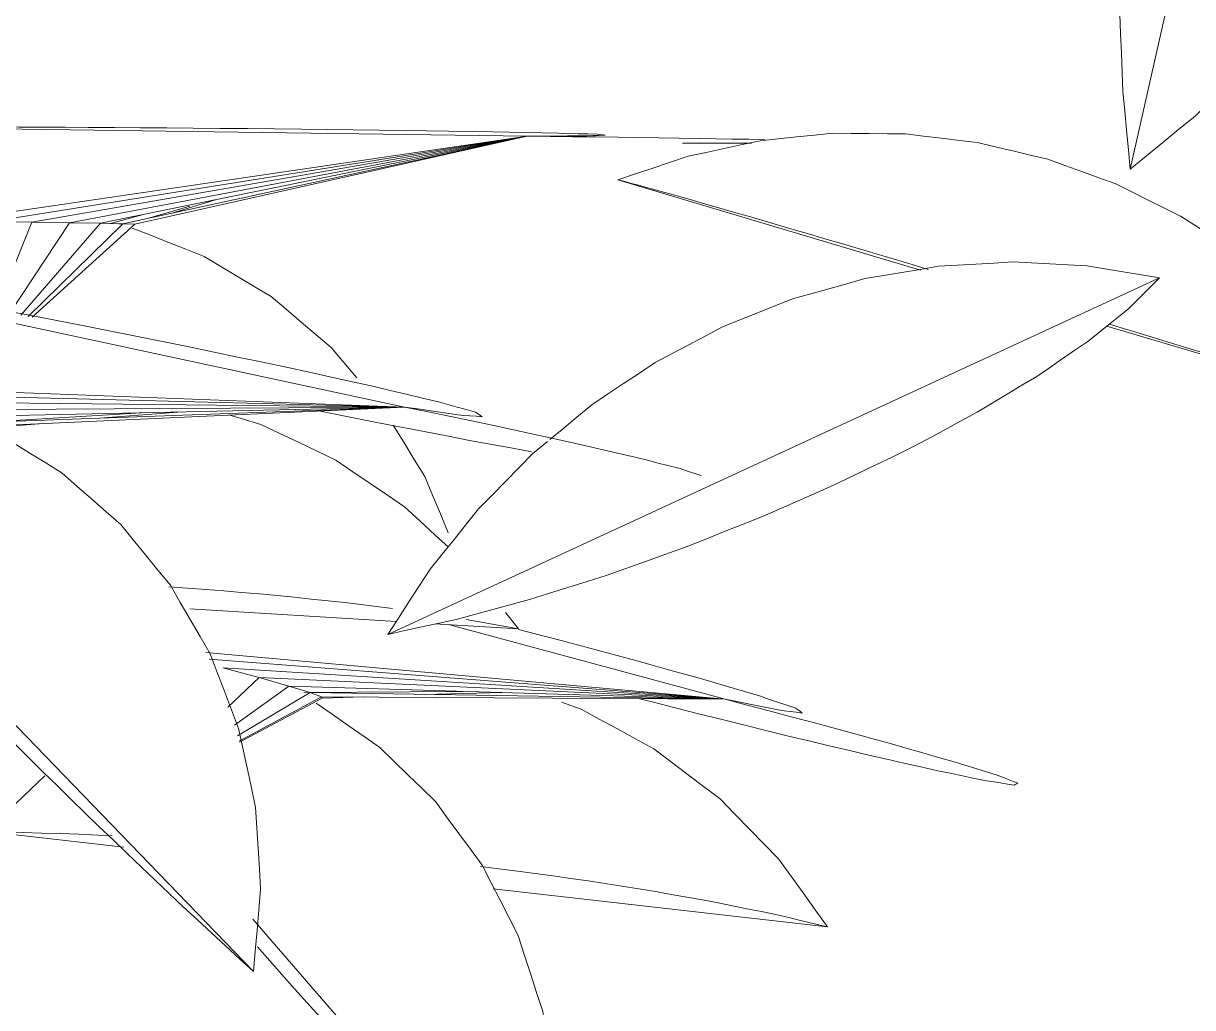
# Model space of a CAD drawing. Header units: metres. Extents: x 13.9 to 26.7, y -0.2 to 3.2.
# Drawn here: x 17.1461 to 17.2058, y 2.5053 to 2.5556 of the extents above; entities that cross this region are included whole.
import ezdxf

# ---------------------------------------------------------------- set-up
doc = ezdxf.new("R2010")
doc.units = ezdxf.units.M
doc.layers.add('Importações nas famílias', color=10, linetype='Continuous', lineweight=5)
doc.layers.add('Vegetação', color=7, linetype='Continuous', lineweight=5)

# ---------------------------------------------------------------- blocks, each defined once
blk = doc.blocks.new('Planta_pergolado_12200 - plantas pergolado_skp_Component_12-V1670-Corte 1')
at = {"layer": 'Importações nas famílias'}
blk.add_line((17.032719, 2.549735), (17.041352, 2.587823), dxfattribs=at)
at = {"layer": 'Importações nas famílias', "flags": 128}
for points in [[(17.039697, 2.586102), (17.040111, 2.586532), (17.040525, 2.586963), (17.040939, 2.587393), (17.041352, 2.587823)], [(17.041352, 2.587823), (17.041907, 2.587281), (17.042462, 2.58674), (17.043016, 2.586198), (17.043571, 2.585656)], [(17.038169, 2.584015), (17.038551, 2.584537), (17.038933, 2.585059), (17.039315, 2.58558), (17.039697, 2.586102)], [(17.043571, 2.585656), (17.044001, 2.585007), (17.044432, 2.584358), (17.044862, 2.583708), (17.045292, 2.583059)], [(17.036786, 2.581586), (17.037132, 2.582193), (17.037478, 2.5828), (17.037824, 2.583408), (17.038169, 2.584015)], [(17.045292, 2.583059), (17.045588, 2.582318), (17.045884, 2.581576), (17.046179, 2.580835), (17.046475, 2.580093)], [(17.035562, 2.57884), (17.035868, 2.579526), (17.036174, 2.580213), (17.03648, 2.580899), (17.036786, 2.581586)], [(17.046475, 2.580093), (17.046629, 2.579277), (17.046783, 2.578461), (17.046938, 2.577645), (17.047092, 2.576829)], [(17.034512, 2.575809), (17.034774, 2.576567), (17.035037, 2.577325), (17.0353, 2.578082), (17.035562, 2.57884)], [(17.047092, 2.576829), (17.047101, 2.575957), (17.04711, 2.575085), (17.04712, 2.574213), (17.047129, 2.573341)], [(17.033646, 2.572527), (17.033862, 2.573348), (17.034079, 2.574168), (17.034295, 2.574989), (17.034512, 2.575809)], [(17.047129, 2.573341), (17.046993, 2.572434), (17.046857, 2.571527), (17.04672, 2.57062), (17.046584, 2.569713)], [(17.032975, 2.56903), (17.033143, 2.569904), (17.03331, 2.570778), (17.033478, 2.571653), (17.033646, 2.572527)], [(17.046584, 2.569713), (17.046306, 2.568792), (17.046028, 2.567871), (17.04575, 2.56695), (17.045471, 2.56603)], [(17.032506, 2.565356), (17.032623, 2.566274), (17.03274, 2.567193), (17.032858, 2.568111), (17.032975, 2.56903)], [(17.045471, 2.56603), (17.045058, 2.565116), (17.044644, 2.564203), (17.04423, 2.56329), (17.043816, 2.562377)], [(17.032244, 2.561547), (17.032309, 2.562499), (17.032375, 2.563451), (17.03244, 2.564404), (17.032506, 2.565356)], [(17.043816, 2.562377), (17.043277, 2.561493), (17.042737, 2.560608), (17.042197, 2.559724), (17.041658, 2.55884)], [(17.032192, 2.557644), (17.032205, 2.55862), (17.032218, 2.559596), (17.032231, 2.560571), (17.032244, 2.561547)], [(17.041658, 2.55884), (17.041005, 2.558006), (17.040352, 2.557172), (17.039699, 2.556338), (17.039046, 2.555503)], [(17.032351, 2.553692), (17.032311, 2.55468), (17.032272, 2.555668), (17.032232, 2.556656), (17.032192, 2.557644)], [(17.039046, 2.555503), (17.038295, 2.554739), (17.037545, 2.553974), (17.036794, 2.553209), (17.036043, 2.552444)], [(17.032719, 2.549735), (17.032627, 2.550724), (17.032535, 2.551714), (17.032443, 2.552703), (17.032351, 2.553692)], [(17.036043, 2.552444), (17.035212, 2.551767), (17.034381, 2.551089), (17.03355, 2.550412), (17.032719, 2.549735)]]:
    blk.add_lwpolyline(points, dxfattribs=at)
blk = doc.blocks.new('Planta_pergolado_12200 - plantas pergolado_skp_Component_16-V1679-Corte 1')
blk.add_blockref('Planta_pergolado_12200 - plantas pergolado_skp_Component_12-V1670-Corte 1', (0.169908, -0.001611))
blk = doc.blocks.new('Planta_pergolado_12200 - plantas pergolado_skp_Component_12-V1747-Corte 1')
at = {"layer": 'Importações nas famílias'}
blk.add_line((17.172715, 2.492601), (17.15779, 2.50978), dxfattribs=at)
at = {"layer": 'Importações nas famílias', "flags": 128}
for points in [[(17.161033, 2.52082), (17.161848, 2.520253), (17.162662, 2.519687), (17.163477, 2.51912), (17.164292, 2.518553)], [(17.164292, 2.518553), (17.165004, 2.517858), (17.165716, 2.517164), (17.166428, 2.516469), (17.16714, 2.515774)], [(17.16714, 2.515774), (17.167733, 2.514967), (17.168326, 2.51416), (17.168918, 2.513353), (17.169511, 2.512546)], [(17.169511, 2.512546), (17.169971, 2.511646), (17.17043, 2.510746), (17.17089, 2.509846), (17.171349, 2.508946)], [(17.171349, 2.508946), (17.171665, 2.507974), (17.17198, 2.507002), (17.172295, 2.50603), (17.172611, 2.505058)], [(17.159281, 2.506947), (17.158659, 2.507654), (17.158037, 2.508361)], [(17.161873, 2.504061), (17.161225, 2.504783), (17.160577, 2.505504), (17.159929, 2.506225), (17.159281, 2.506947)], [(17.172611, 2.505058), (17.172775, 2.504037), (17.172939, 2.503016), (17.173103, 2.501995), (17.173267, 2.500974)], [(17.164543, 2.501152), (17.163875, 2.501879), (17.163208, 2.502607), (17.16254, 2.503334), (17.161873, 2.504061)], [(17.16726, 2.498251), (17.16658, 2.498976), (17.165901, 2.499701), (17.165222, 2.500427), (17.164543, 2.501152)], [(17.173267, 2.500974), (17.173276, 2.499928), (17.173285, 2.498881), (17.173293, 2.497835), (17.173302, 2.496789)], [(17.169994, 2.49539), (17.16931, 2.496105), (17.168627, 2.49682), (17.167943, 2.497536), (17.16726, 2.498251)], [(17.173302, 2.496789), (17.173155, 2.495742), (17.173009, 2.494695), (17.172862, 2.493648), (17.172715, 2.492601)], [(17.172715, 2.492601), (17.172035, 2.493298), (17.171355, 2.493995), (17.170674, 2.494693), (17.169994, 2.49539)]]:
    blk.add_lwpolyline(points, dxfattribs=at)
blk = doc.blocks.new('Planta_pergolado_12200 - plantas pergolado_skp_Component_12-V1748-Corte 1')
at = {"layer": 'Importações nas famílias'}
for p, q in [((17.173576, 2.520869), (17.174565, 2.520513)), ((17.1512, 2.513467), (17.144182, 2.514262)), ((17.187165, 2.50939), (17.170072, 2.511327))]:
    blk.add_line(p, q, dxfattribs=at)
at = {"layer": 'Importações nas famílias', "flags": 128}
for points in [[(17.174565, 2.520513), (17.175494, 2.520008), (17.176423, 2.519504), (17.177352, 2.518999), (17.178281, 2.518494)], [(17.178281, 2.518494), (17.179128, 2.517851), (17.179976, 2.517209), (17.180823, 2.516567), (17.181671, 2.515924)], [(17.144182, 2.514262), (17.14493, 2.514975), (17.145679, 2.515688), (17.146428, 2.516402), (17.147176, 2.517115)], [(17.181671, 2.515924), (17.182417, 2.51516), (17.183163, 2.514395), (17.183909, 2.513631), (17.184656, 2.512866)], [(17.147944, 2.51416), (17.147003, 2.514185), (17.146063, 2.514211), (17.145122, 2.514237), (17.144182, 2.514262)], [(17.150606, 2.514044), (17.14988, 2.514075), (17.148912, 2.514118), (17.147944, 2.51416)], [(17.171315, 2.512241), (17.170372, 2.512356), (17.169429, 2.51247)], [(17.184656, 2.512866), (17.185283, 2.511997), (17.18591, 2.511128), (17.186537, 2.510259), (17.187165, 2.50939)], [(17.174937, 2.511737), (17.174032, 2.511863), (17.173126, 2.511989), (17.17222, 2.512115), (17.171315, 2.512241)], [(17.17837, 2.511194), (17.177512, 2.51133), (17.176654, 2.511466), (17.175795, 2.511601), (17.174937, 2.511737)], [(17.181576, 2.510617), (17.180775, 2.510761), (17.179973, 2.510906), (17.179172, 2.51105), (17.17837, 2.511194)], [(17.184518, 2.510014), (17.183783, 2.510165), (17.183047, 2.510315), (17.182312, 2.510466), (17.181576, 2.510617)], [(17.187165, 2.50939), (17.186503, 2.509546), (17.185842, 2.509702), (17.18518, 2.509858), (17.184518, 2.510014)]]:
    blk.add_lwpolyline(points, dxfattribs=at)
blk = doc.blocks.new('Planta_pergolado_12200 - plantas pergolado_skp_Component_17-V1750-Corte 1')
at = {"layer": 'Importações nas famílias'}
for p, q in [((17.167794, 2.524837), (17.181932, 2.521019)), ((17.181932, 2.521019), (17.155401, 2.52341)), ((17.155566, 2.523065), (17.181932, 2.521019)), ((17.158116, 2.522127), (17.156259, 2.522631)), ((17.156259, 2.522631), (17.181932, 2.521019)), ((17.156516, 2.520619), (17.158116, 2.522127)), ((17.181932, 2.521019), (17.158116, 2.522127)), ((17.159641, 2.521695), (17.158116, 2.522127)), ((17.156857, 2.519699), (17.159641, 2.521695)), ((17.16073, 2.521362), (17.157021, 2.519145)), ((17.181932, 2.521019), (17.159641, 2.521695)), ((17.160511, 2.521429), (17.159641, 2.521695)), ((17.168504, 2.521426), (17.160404, 2.521363)), ((17.160511, 2.521429), (17.16073, 2.521362)), ((17.16073, 2.521362), (17.16131, 2.521153)), ((17.16073, 2.521362), (17.181932, 2.521019)), ((17.166558, 2.521272), (17.170571, 2.521363)), ((17.157102, 2.518872), (17.16131, 2.521153)), ((17.157115, 2.518828), (17.16134, 2.521081)), ((17.16131, 2.521153), (17.16134, 2.521081)), ((17.16131, 2.521153), (17.181932, 2.521019)), ((17.163443, 2.521139), (17.16134, 2.521081))]:
    blk.add_line(p, q, dxfattribs=at)
at = {"layer": 'Importações nas famílias', "flags": 128}
for points in [[(17.171379, 2.524594), (17.172284, 2.524354), (17.173553, 2.524018), (17.174822, 2.523682), (17.176091, 2.523346)], [(17.176091, 2.523346), (17.177178, 2.523046), (17.178264, 2.522745), (17.17935, 2.522445), (17.180437, 2.522145)], [(17.180437, 2.522145), (17.181248, 2.521906), (17.182059, 2.521668), (17.18287, 2.521429), (17.18368, 2.52119)], [(17.180564, 2.52028), (17.179385, 2.520581), (17.178207, 2.520882), (17.177558, 2.521047)], [(17.181932, 2.521019), (17.183058, 2.520722), (17.184185, 2.520425), (17.185311, 2.520128), (17.186438, 2.519831)], [(17.184632, 2.520474), (17.183957, 2.52061), (17.183282, 2.520746), (17.182607, 2.520883), (17.181932, 2.521019)], [(17.18368, 2.52119), (17.184147, 2.521034), (17.184613, 2.520877), (17.185079, 2.52072), (17.185545, 2.520563)], [(17.185163, 2.519143), (17.184013, 2.519427), (17.182863, 2.519711), (17.181714, 2.519996), (17.180564, 2.52028)], [(17.185872, 2.520318), (17.185562, 2.520357), (17.185252, 2.520396), (17.184942, 2.520435), (17.184632, 2.520474)], [(17.185545, 2.520563), (17.185627, 2.520502), (17.185708, 2.52044), (17.18579, 2.520379), (17.185872, 2.520318)], [(17.186438, 2.519831), (17.187435, 2.519559), (17.188433, 2.519286), (17.189431, 2.519013), (17.190429, 2.518741)], [(17.189335, 2.518149), (17.188292, 2.518398), (17.187249, 2.518646), (17.186206, 2.518894), (17.185163, 2.519143)], [(17.190429, 2.518741), (17.191231, 2.518511), (17.192032, 2.518281), (17.192833, 2.518051), (17.193635, 2.517821)], [(17.192795, 2.517367), (17.19193, 2.517563), (17.191065, 2.517758), (17.1902, 2.517954), (17.189335, 2.518149)], [(17.193635, 2.517821), (17.194185, 2.517649), (17.194735, 2.517478), (17.195285, 2.517306), (17.195835, 2.517135)], [(17.195307, 2.51685), (17.194679, 2.516979), (17.194051, 2.517108), (17.193423, 2.517238), (17.192795, 2.517367)], [(17.195835, 2.517135), (17.196097, 2.517034), (17.196358, 2.516932), (17.19662, 2.516831), (17.196881, 2.51673)], [(17.196701, 2.516632), (17.196352, 2.516687), (17.196004, 2.516741), (17.195656, 2.516795), (17.195307, 2.51685)], [(17.196881, 2.51673), (17.196836, 2.516705), (17.196791, 2.516681), (17.196746, 2.516657), (17.196701, 2.516632)]]:
    blk.add_lwpolyline(points, dxfattribs=at)
blk = doc.blocks.new('Planta_pergolado_12200 - plantas pergolado_skp_Component_16-V1751-Corte 1')
for name in ['Planta_pergolado_12200 - plantas pergolado_skp_Component_17-V1750-Corte 1', 'Planta_pergolado_12200 - plantas pergolado_skp_Component_12-V1748-Corte 1', 'Planta_pergolado_12200 - plantas pergolado_skp_Component_12-V1747-Corte 1']:
    blk.add_blockref(name, (0, 0))
blk = doc.blocks.new('Planta_pergolado_12200 - plantas pergolado_skp_-3067460-Corte 1')
for name in ['Planta_pergolado_12200 - plantas pergolado_skp_Component_16-V1679-Corte 1', 'Planta_pergolado_12200 - plantas pergolado_skp_Component_16-V1751-Corte 1']:
    blk.add_blockref(name, (0, 0))
blk = doc.blocks.new('Planta_pergolado_12200 - plantas pergolado_skp_-3067465-Corte 1')
blk.add_blockref('Planta_pergolado_12200 - plantas pergolado_skp_-3067460-Corte 1', (0, 0))
blk = doc.blocks.new('Planta_pergolado_12200 - plantas pergolado_skp_Component_12-V2256-Corte 1')
at = {"layer": 'Importações nas famílias'}
blk.add_line((17.137042, 2.543671), (17.135817, 2.54455), dxfattribs=at)
at = {"layer": 'Importações nas famílias', "flags": 128}
for points in [[(17.151632, 2.545109), (17.152525, 2.544757), (17.153451, 2.544392), (17.154376, 2.544026), (17.155301, 2.543661)], [(17.137552, 2.542978), (17.137118, 2.543371), (17.136685, 2.543764), (17.136251, 2.544157), (17.135817, 2.54455)], [(17.155301, 2.543661), (17.156157, 2.543147), (17.157014, 2.542633), (17.15787, 2.542119), (17.158726, 2.541605)], [(17.158726, 2.541605), (17.159492, 2.540954), (17.160259, 2.540303), (17.161026, 2.539652), (17.161793, 2.539002)], [(17.161793, 2.539002), (17.162452, 2.538229), (17.163112, 2.537457)], [(17.164968, 2.535037), (17.165504, 2.534161), (17.166041, 2.533285), (17.166578, 2.532409)], [(17.166578, 2.532409), (17.166979, 2.531451), (17.16738, 2.530492), (17.167782, 2.529534)]]:
    blk.add_lwpolyline(points, dxfattribs=at)
blk = doc.blocks.new('Planta_pergolado_12200 - plantas pergolado_skp_Component_17-V2258-Corte 1')
at = {"layer": 'Importações nas famílias'}
for p, q in [((17.138653, 2.550256), (17.171815, 2.549805)), ((17.171815, 2.549805), (17.142179, 2.545447)), ((17.144373, 2.545427), (17.171815, 2.549805)), ((17.146505, 2.545403), (17.171815, 2.549805)), ((17.171815, 2.549805), (17.14843, 2.545376)), ((17.171815, 2.549805), (17.150017, 2.545349)), ((17.151157, 2.545323), (17.171815, 2.549805)), ((17.151773, 2.5453), (17.171815, 2.549805)), ((17.153611, 2.545855), (17.155945, 2.546561)), ((17.152146, 2.545784), (17.150522, 2.545337)), ((17.15458, 2.546234), (17.152412, 2.545595)), ((17.146505, 2.545403), (17.144373, 2.545427)), ((17.144672, 2.540878), (17.146505, 2.545403)), ((17.145384, 2.540749), (17.14843, 2.545376)), ((17.145934, 2.540649), (17.150017, 2.545349)), ((17.151157, 2.545323), (17.146312, 2.540581)), ((17.14843, 2.545376), (17.146505, 2.545403)), ((17.146513, 2.540544), (17.151773, 2.5453)), ((17.150017, 2.545349), (17.14843, 2.545376)), ((17.150928, 2.545328), (17.150017, 2.545349)), ((17.150928, 2.545328), (17.151157, 2.545323)), ((17.151157, 2.545323), (17.151773, 2.5453))]:
    blk.add_line(p, q, dxfattribs=at)
at = {"layer": 'Importações nas famílias', "flags": 128}
for points in [[(17.144656, 2.550275), (17.145837, 2.55027), (17.147018, 2.550265), (17.148199, 2.55026), (17.14938, 2.550255)], [(17.14938, 2.550255), (17.150721, 2.550245), (17.152062, 2.550236), (17.153403, 2.550226), (17.154744, 2.550216)], [(17.154744, 2.550216), (17.156131, 2.550203), (17.157517, 2.55019), (17.158903, 2.550176), (17.16029, 2.550163)], [(17.16029, 2.550163), (17.161603, 2.550147), (17.162916, 2.550131), (17.164229, 2.550115), (17.165543, 2.550099)], [(17.165543, 2.550099), (17.16667, 2.550082), (17.167798, 2.550064), (17.168926, 2.550047), (17.170054, 2.55003)], [(17.170054, 2.55003), (17.1709, 2.550013), (17.171747, 2.549996), (17.172593, 2.549979), (17.173439, 2.549962)], [(17.173439, 2.549962), (17.173931, 2.549947), (17.174424, 2.549931), (17.174916, 2.549916), (17.175408, 2.549901)], [(17.17456, 2.549819), (17.173874, 2.549815), (17.173188, 2.549812), (17.172502, 2.549808), (17.171815, 2.549805)], [(17.171815, 2.549805), (17.172981, 2.549791), (17.174146, 2.549777), (17.175311, 2.549763), (17.176477, 2.549749)], [(17.175793, 2.549852), (17.175484, 2.549843), (17.175176, 2.549835), (17.174868, 2.549827), (17.17456, 2.549819)], [(17.175408, 2.549901), (17.175504, 2.549889), (17.1756, 2.549876), (17.175696, 2.549864), (17.175793, 2.549852)], [(17.176477, 2.549749), (17.177512, 2.549734), (17.178547, 2.54972), (17.179582, 2.549705), (17.180617, 2.54969)], [(17.183284, 2.549449), (17.182399, 2.54945), (17.181514, 2.549451), (17.180628, 2.549453), (17.179743, 2.549454)], [(17.180617, 2.54969), (17.181452, 2.549674), (17.182286, 2.549659), (17.183121, 2.549644), (17.183955, 2.549629)]]:
    blk.add_lwpolyline(points, dxfattribs=at)
blk = doc.blocks.new('Planta_pergolado_12200 - plantas pergolado_skp_Component_16-V2259-Corte 1')
for name in ['Planta_pergolado_12200 - plantas pergolado_skp_Component_17-V2258-Corte 1', 'Planta_pergolado_12200 - plantas pergolado_skp_Component_12-V2256-Corte 1']:
    blk.add_blockref(name, (0, 0))
blk = doc.blocks.new('Planta_pergolado_12200 - plantas pergolado_skp_-3067414-Corte 1')
blk.add_blockref('Planta_pergolado_12200 - plantas pergolado_skp_Component_16-V2259-Corte 1', (0, 0))
blk = doc.blocks.new('Planta_pergolado_12200 - plantas pergolado_skp_Component_12-V1665-Corte 1')
at = {"layer": 'Importações nas famílias'}
for p, q in [((16.990828, 2.604285), (17.006032, 2.598853)), ((17.01539, 2.595511), (17.029842, 2.590348))]:
    blk.add_line(p, q, dxfattribs=at)
at = {"layer": 'Importações nas famílias', "flags": 128}
for points in [[(16.99448, 2.605293), (16.995408, 2.605444), (16.996337, 2.605595), (16.997265, 2.605745), (16.998193, 2.605896)], [(16.998193, 2.605896), (16.999126, 2.605943), (17.000059, 2.60599), (17.000992, 2.606038), (17.001925, 2.606085)], [(17.001925, 2.606085), (17.002853, 2.606029), (17.003781, 2.605972), (17.004708, 2.605916), (17.005636, 2.605859)], [(17.005636, 2.605859), (17.006548, 2.6057), (17.00746, 2.60554), (17.008372, 2.605381), (17.009283, 2.605221)], [(16.990828, 2.604285), (16.991741, 2.604537), (16.992654, 2.604789), (16.993567, 2.605041), (16.99448, 2.605293)], [(17.009283, 2.605221), (17.010169, 2.60496), (17.011055, 2.604699), (17.011941, 2.604439), (17.012827, 2.604178)], [(16.992223, 2.603835), (16.991874, 2.603948), (16.991525, 2.60406), (16.991177, 2.604173), (16.990828, 2.604285)], [(16.994179, 2.603177), (16.99369, 2.603342), (16.993201, 2.603506), (16.992712, 2.603671), (16.992223, 2.603835)], [(17.012827, 2.604178), (17.013677, 2.603818), (17.014528, 2.603459), (17.015378, 2.6031), (17.016228, 2.60274)], [(16.996652, 2.602327), (16.996033, 2.60254), (16.995415, 2.602752), (16.994797, 2.602965), (16.994179, 2.603177)], [(17.016228, 2.60274), (17.017033, 2.602287), (17.017838, 2.601833), (17.018643, 2.601379), (17.019448, 2.600925)], [(16.999582, 2.601304), (16.99885, 2.60156), (16.998117, 2.601816), (16.997384, 2.602071), (16.996652, 2.602327)], [(17.002903, 2.600133), (17.002072, 2.600426), (17.001242, 2.600719), (17.000412, 2.601011), (16.999582, 2.601304)], [(17.019448, 2.600925), (17.020199, 2.600382), (17.02095, 2.599839), (17.0217, 2.599296), (17.022451, 2.598752)], [(17.006431, 2.598877), (17.005626, 2.599164), (17.004718, 2.599487), (17.00381, 2.59981), (17.002903, 2.600133)], [(17.022451, 2.598752), (17.02314, 2.598126), (17.023828, 2.597499), (17.024516, 2.596873), (17.025205, 2.596246)], [(17.025205, 2.596246), (17.025823, 2.595543), (17.026441, 2.59484), (17.027059, 2.594137), (17.027678, 2.593434)], [(17.018421, 2.59455), (17.017412, 2.594917), (17.016404, 2.595283), (17.015524, 2.595602)], [(17.022404, 2.593094), (17.021409, 2.593458), (17.020413, 2.593822), (17.019417, 2.594186), (17.018421, 2.59455)], [(17.026242, 2.591682), (17.025282, 2.592035), (17.024323, 2.592388), (17.023364, 2.592741), (17.022404, 2.593094)], [(17.027678, 2.593434), (17.028219, 2.592662), (17.02876, 2.591891), (17.029301, 2.591119), (17.029842, 2.590348)], [(17.029842, 2.590348), (17.028942, 2.590681), (17.028042, 2.591015), (17.027142, 2.591349), (17.026242, 2.591682)]]:
    blk.add_lwpolyline(points, dxfattribs=at)
blk = doc.blocks.new('Planta_pergolado_12200 - plantas pergolado_skp_Component_12-V1674-Corte 1')
at = {"layer": 'Importações nas famílias'}
for p, q in [((17.147788, 2.580082), (17.188118, 2.596223)), ((17.155658, 2.58891), (17.156446, 2.589496))]:
    blk.add_line(p, q, dxfattribs=at)
at = {"layer": 'Importações nas famílias', "flags": 128}
for points in [[(17.173085, 2.596968), (17.174033, 2.597076), (17.174981, 2.597185), (17.175929, 2.597293), (17.176877, 2.597402)], [(17.176877, 2.597402), (17.177826, 2.597407), (17.178775, 2.597412), (17.179725, 2.597417), (17.180674, 2.597422)], [(17.180674, 2.597422), (17.181615, 2.597323), (17.182555, 2.597225), (17.183495, 2.597126), (17.184435, 2.597027)], [(17.169341, 2.596124), (17.170277, 2.596335), (17.171213, 2.596546), (17.172149, 2.596757), (17.173085, 2.596968)], [(17.184435, 2.597027), (17.185356, 2.596826), (17.186277, 2.596625), (17.187198, 2.596424), (17.188118, 2.596223)], [(17.165687, 2.594881), (17.1666, 2.595192), (17.167514, 2.595503), (17.168427, 2.595814), (17.169341, 2.596124)], [(17.188118, 2.596223), (17.187708, 2.595852), (17.187298, 2.595482), (17.186887, 2.595111), (17.186477, 2.59474)], [(17.162162, 2.593251), (17.163043, 2.593659), (17.163924, 2.594066), (17.164805, 2.594474), (17.165687, 2.594881)], [(17.186477, 2.59474), (17.185928, 2.594345), (17.18538, 2.59395), (17.184832, 2.593554), (17.184284, 2.593159)], [(17.158807, 2.591254), (17.159646, 2.591753), (17.160485, 2.592253), (17.161323, 2.592752), (17.162162, 2.593251)], [(17.184284, 2.593159), (17.18361, 2.592748), (17.182937, 2.592338), (17.182264, 2.591927), (17.181591, 2.591516)], [(17.156575, 2.589593), (17.157233, 2.590082), (17.15802, 2.590668), (17.158807, 2.591254)], [(17.181591, 2.591516), (17.180808, 2.5911), (17.180026, 2.590683), (17.179243, 2.590267), (17.178461, 2.58985)], [(17.178461, 2.58985), (17.177587, 2.589438), (17.176714, 2.589025), (17.175841, 2.588613), (17.174968, 2.5882)], [(17.152751, 2.586247), (17.153478, 2.586913), (17.154205, 2.587579), (17.154932, 2.588245), (17.155658, 2.58891)], [(17.174968, 2.5882), (17.174024, 2.587801), (17.17308, 2.587402), (17.172137, 2.587004), (17.171193, 2.586605)], [(17.171193, 2.586605), (17.170201, 2.586229), (17.169209, 2.585853), (17.168217, 2.585477), (17.167225, 2.585102)], [(17.150118, 2.583293), (17.150776, 2.584032), (17.151435, 2.58477), (17.152093, 2.585509), (17.152751, 2.586247)], [(17.167225, 2.585102), (17.166209, 2.584758), (17.165192, 2.584414), (17.164175, 2.58407), (17.163158, 2.583726)], [(17.163158, 2.583726), (17.16214, 2.583422), (17.161122, 2.583118), (17.160104, 2.582814), (17.159086, 2.58251)], [(17.147788, 2.580082), (17.14837, 2.580885), (17.148953, 2.581688), (17.149535, 2.582491), (17.150118, 2.583293)], [(17.159086, 2.58251), (17.158091, 2.582253), (17.157096, 2.581996), (17.156101, 2.581739), (17.155106, 2.581482)], [(17.155106, 2.581482), (17.154157, 2.581278), (17.153208, 2.581074), (17.152259, 2.58087), (17.15131, 2.580667)], [(17.15131, 2.580667), (17.150429, 2.580521), (17.149549, 2.580375), (17.148668, 2.580229), (17.147788, 2.580082)]]:
    blk.add_lwpolyline(points, dxfattribs=at)
blk = doc.blocks.new('Planta_pergolado_12200 - plantas pergolado_skp_Component_16-V2307-Corte 1')
at = {"rotation": 2.999999999999923}
for name, p in [('Planta_pergolado_12200 - plantas pergolado_skp_Component_12-V1665-Corte 1', (0.3452, -0.942371)), ('Planta_pergolado_12200 - plantas pergolado_skp_Component_12-V1674-Corte 1', (0.17544, -0.949655))]:
    blk.add_blockref(name, p, dxfattribs=at)
blk = doc.blocks.new('Planta_pergolado_12200 - plantas pergolado_skp_Component_12-V2322-Corte 1')
at = {"layer": 'Importações nas famílias'}
for p, q in [((17.13121, 2.534678), (17.129038, 2.536927)), ((17.157827, 2.507098), (17.135966, 2.529749)), ((17.136209, 2.528536), (17.135674, 2.529127))]:
    blk.add_line(p, q, dxfattribs=at)
at = {"layer": 'Importações nas famílias', "flags": 128}
for points in [[(17.130467, 2.535122), (17.13011, 2.535573), (17.129753, 2.536025), (17.129396, 2.536476), (17.129038, 2.536927)], [(17.132152, 2.533107), (17.131731, 2.533611), (17.13131, 2.534114), (17.130888, 2.534618), (17.130467, 2.535122)], [(17.144684, 2.534667), (17.145528, 2.534144), (17.146371, 2.533621), (17.147214, 2.533098), (17.148057, 2.532574)], [(17.133112, 2.532005), (17.132632, 2.532556), (17.132152, 2.533107)], [(17.148057, 2.532574), (17.148805, 2.531918), (17.149552, 2.531261), (17.1503, 2.530604), (17.151047, 2.529947)], [(17.151047, 2.529947), (17.151681, 2.529173), (17.152316, 2.528398), (17.15295, 2.527623), (17.153584, 2.526848)], [(17.138536, 2.526031), (17.137954, 2.526657), (17.137372, 2.527283), (17.13679, 2.527909), (17.136209, 2.528536)], [(17.153584, 2.526848), (17.15409, 2.525973), (17.154596, 2.525099), (17.155102, 2.524224), (17.155608, 2.523349)], [(17.141029, 2.523416), (17.140406, 2.52407), (17.139783, 2.524724), (17.139159, 2.525377), (17.138536, 2.526031)], [(17.14366, 2.520721), (17.143003, 2.521395), (17.142345, 2.522069), (17.141687, 2.522743), (17.141029, 2.523416)], [(17.155608, 2.523349), (17.155974, 2.522395), (17.15634, 2.521441), (17.156706, 2.520487), (17.157071, 2.519533)], [(17.1464, 2.517976), (17.145715, 2.518662), (17.14503, 2.519348), (17.144345, 2.520035), (17.14366, 2.520721)], [(17.157071, 2.519533), (17.157289, 2.518522), (17.157506, 2.517511), (17.157723, 2.5165), (17.15794, 2.515489)], [(17.149219, 2.51521), (17.148514, 2.515901), (17.147809, 2.516593), (17.147105, 2.517284), (17.1464, 2.517976)], [(17.15794, 2.515489), (17.158004, 2.514444), (17.158067, 2.5134), (17.158131, 2.512355), (17.158194, 2.511311)], [(17.152084, 2.512455), (17.151367, 2.513144), (17.150651, 2.513832), (17.149935, 2.514521), (17.149219, 2.51521)], [(17.154964, 2.509741), (17.154244, 2.510419), (17.153524, 2.511098), (17.152804, 2.511776), (17.152084, 2.512455)], [(17.158194, 2.511311), (17.158103, 2.510258), (17.158011, 2.509205), (17.157919, 2.508152), (17.157827, 2.507098)], [(17.157827, 2.507098), (17.157112, 2.507759), (17.156396, 2.50842), (17.15568, 2.50908), (17.154964, 2.509741)]]:
    blk.add_lwpolyline(points, dxfattribs=at)
blk = doc.blocks.new('Planta_pergolado_12200 - plantas pergolado_skp_Component_12-V2323-Corte 1')
at = {"layer": 'Importações nas famílias'}
for p, q in [((17.138084, 2.526638), (17.1282, 2.527237)), ((17.165125, 2.524999), (17.15458, 2.525638)), ((17.171379, 2.52462), (17.167084, 2.52488)), ((17.170707, 2.525455), (17.171379, 2.52462))]:
    blk.add_line(p, q, dxfattribs=at)
at = {"layer": 'Importações nas famílias', "flags": 128}
for points in [[(17.156619, 2.53555), (17.157208, 2.535373), (17.158213, 2.535069)], [(17.158213, 2.535069), (17.159168, 2.534614), (17.160122, 2.534158), (17.161076, 2.533702), (17.16203, 2.533247)], [(17.16203, 2.533247), (17.16291, 2.53265), (17.16379, 2.532053), (17.16467, 2.531456), (17.16555, 2.530859)], [(17.13104, 2.530242), (17.131858, 2.530869), (17.132676, 2.531497), (17.133326, 2.531995)], [(17.16555, 2.530859), (17.166335, 2.530134), (17.167121, 2.529409), (17.16779, 2.528791)], [(17.1282, 2.527237), (17.12891, 2.527988), (17.12962, 2.528739), (17.13033, 2.52949), (17.13104, 2.530242)], [(17.131962, 2.527331), (17.131021, 2.527307), (17.130081, 2.527284), (17.12914, 2.52726), (17.1282, 2.527237)], [(17.135838, 2.527365), (17.134869, 2.527357), (17.1339, 2.527348), (17.132931, 2.52734), (17.131962, 2.527331)], [(17.137448, 2.527354), (17.136825, 2.527358), (17.135838, 2.527365)], [(17.155401, 2.526638), (17.154453, 2.526703), (17.153506, 2.526768)], [(17.159045, 2.526325), (17.158134, 2.526403), (17.157223, 2.526481), (17.156312, 2.52656), (17.155401, 2.526638)], [(17.162502, 2.525962), (17.161638, 2.526052), (17.160773, 2.526143), (17.159909, 2.526234), (17.159045, 2.526325)], [(17.164925, 2.525656), (17.164117, 2.525758), (17.16331, 2.52586), (17.162502, 2.525962)], [(17.171379, 2.52462), (17.17071, 2.524741), (17.170041, 2.524862), (17.169372, 2.524984), (17.168703, 2.525105)]]:
    blk.add_lwpolyline(points, dxfattribs=at)
blk = doc.blocks.new('Planta_pergolado_12200 - plantas pergolado_skp_Component_17-V2325-Corte 1')
at = {"layer": 'Importações nas famílias'}
for p, q in [((17.133139, 2.542915), (17.165544, 2.53596)), ((17.165544, 2.53596), (17.135583, 2.537085)), ((17.137735, 2.536657), (17.165544, 2.53596)), ((17.139822, 2.536226), (17.165544, 2.53596)), ((17.165544, 2.53596), (17.141703, 2.53582)), ((17.165544, 2.53596), (17.143249, 2.535468)), ((17.152114, 2.535664), (17.144261, 2.535191)), ((17.144354, 2.535193), (17.165544, 2.53596)), ((17.144944, 2.535014), (17.165544, 2.53596)), ((17.150178, 2.535408), (17.15418, 2.535709)), ((17.147075, 2.535112), (17.144977, 2.534944))]:
    blk.add_line(p, q, dxfattribs=at)
at = {"layer": 'Importações nas famílias', "flags": 128}
for points in [[(17.143743, 2.541153), (17.14506, 2.540901), (17.146378, 2.540648), (17.147695, 2.540396), (17.149013, 2.540144)], [(17.149013, 2.540144), (17.150372, 2.539871), (17.151732, 2.539599), (17.153091, 2.539327), (17.15445, 2.539054)], [(17.15445, 2.539054), (17.155735, 2.538785), (17.15702, 2.538516), (17.158305, 2.538247), (17.15959, 2.537978)], [(17.15959, 2.537978), (17.16069, 2.537735), (17.161791, 2.537492), (17.162892, 2.537249), (17.163992, 2.537006)], [(17.163992, 2.537006), (17.164815, 2.53681), (17.165637, 2.536614), (17.166459, 2.536418), (17.167281, 2.536223)], [(17.167281, 2.536223), (17.167755, 2.53609), (17.168229, 2.535958), (17.168703, 2.535826), (17.169176, 2.535694)], [(17.164217, 2.53515), (17.163024, 2.535389), (17.161832, 2.535628), (17.161175, 2.535759)], [(17.165544, 2.53596), (17.166685, 2.535722), (17.167825, 2.535485), (17.168965, 2.535247), (17.170106, 2.53501)], [(17.168269, 2.535557), (17.167588, 2.535657), (17.166907, 2.535758), (17.166225, 2.535859), (17.165544, 2.53596)], [(17.169176, 2.535694), (17.169261, 2.535637), (17.169346, 2.53558), (17.169431, 2.535523), (17.169515, 2.535465)], [(17.168869, 2.534255), (17.167706, 2.534479), (17.166543, 2.534703), (17.16538, 2.534926), (17.164217, 2.53515)], [(17.169515, 2.535465), (17.169204, 2.535488), (17.168892, 2.535511), (17.168581, 2.535534), (17.168269, 2.535557)], [(17.170106, 2.53501), (17.171117, 2.534789), (17.172128, 2.534569), (17.173138, 2.534349), (17.174149, 2.534129)], [(17.172032, 2.533675), (17.170978, 2.533868), (17.169923, 2.534062), (17.168869, 2.534255)], [(17.174149, 2.534129), (17.174961, 2.533942), (17.175774, 2.533754), (17.176586, 2.533566), (17.177398, 2.533378)], [(17.177398, 2.533378), (17.177957, 2.533236), (17.178515, 2.533094), (17.179073, 2.532951), (17.179632, 2.532809)], [(17.179632, 2.532809), (17.179898, 2.532721), (17.180165, 2.532634), (17.180431, 2.532546), (17.180697, 2.532459)]]:
    blk.add_lwpolyline(points, dxfattribs=at)
blk = doc.blocks.new('Planta_pergolado_12200 - plantas pergolado_skp_Component_16-V2326-Corte 1')
for name in ['Planta_pergolado_12200 - plantas pergolado_skp_Component_17-V2325-Corte 1', 'Planta_pergolado_12200 - plantas pergolado_skp_Component_12-V2322-Corte 1', 'Planta_pergolado_12200 - plantas pergolado_skp_Component_12-V2323-Corte 1']:
    blk.add_blockref(name, (0, 0))
blk = doc.blocks.new('Planta_pergolado_12200 - plantas pergolado_skp_-3067416-Corte 1')
for name in ['Planta_pergolado_12200 - plantas pergolado_skp_Component_16-V2326-Corte 1', 'Planta_pergolado_12200 - plantas pergolado_skp_Component_16-V2307-Corte 1']:
    blk.add_blockref(name, (0, 0))
blk = doc.blocks.new('Planta_pergolado_12200 - plantas pergolado_skp_-3067421-Corte 1')
for name in ['Planta_pergolado_12200 - plantas pergolado_skp_-3067414-Corte 1', 'Planta_pergolado_12200 - plantas pergolado_skp_-3067416-Corte 1']:
    blk.add_blockref(name, (0, 0))
blk = doc.blocks.new('Planta_pergolado_12200 - Planta_pergolado_12200-3067476-Corte 1')
for name in ['Planta_pergolado_12200 - plantas pergolado_skp_-3067465-Corte 1', 'Planta_pergolado_12200 - plantas pergolado_skp_-3067421-Corte 1']:
    blk.add_blockref(name, (0, 0))

msp = doc.modelspace()

# ---------------------------------------------------------------- block references
at = {"layer": 'Vegetação', "color": 10}
msp.add_blockref('Planta_pergolado_12200 - Planta_pergolado_12200-3067476-Corte 1', (0, 0), dxfattribs=at)

doc.saveas('drawing.dxf')
